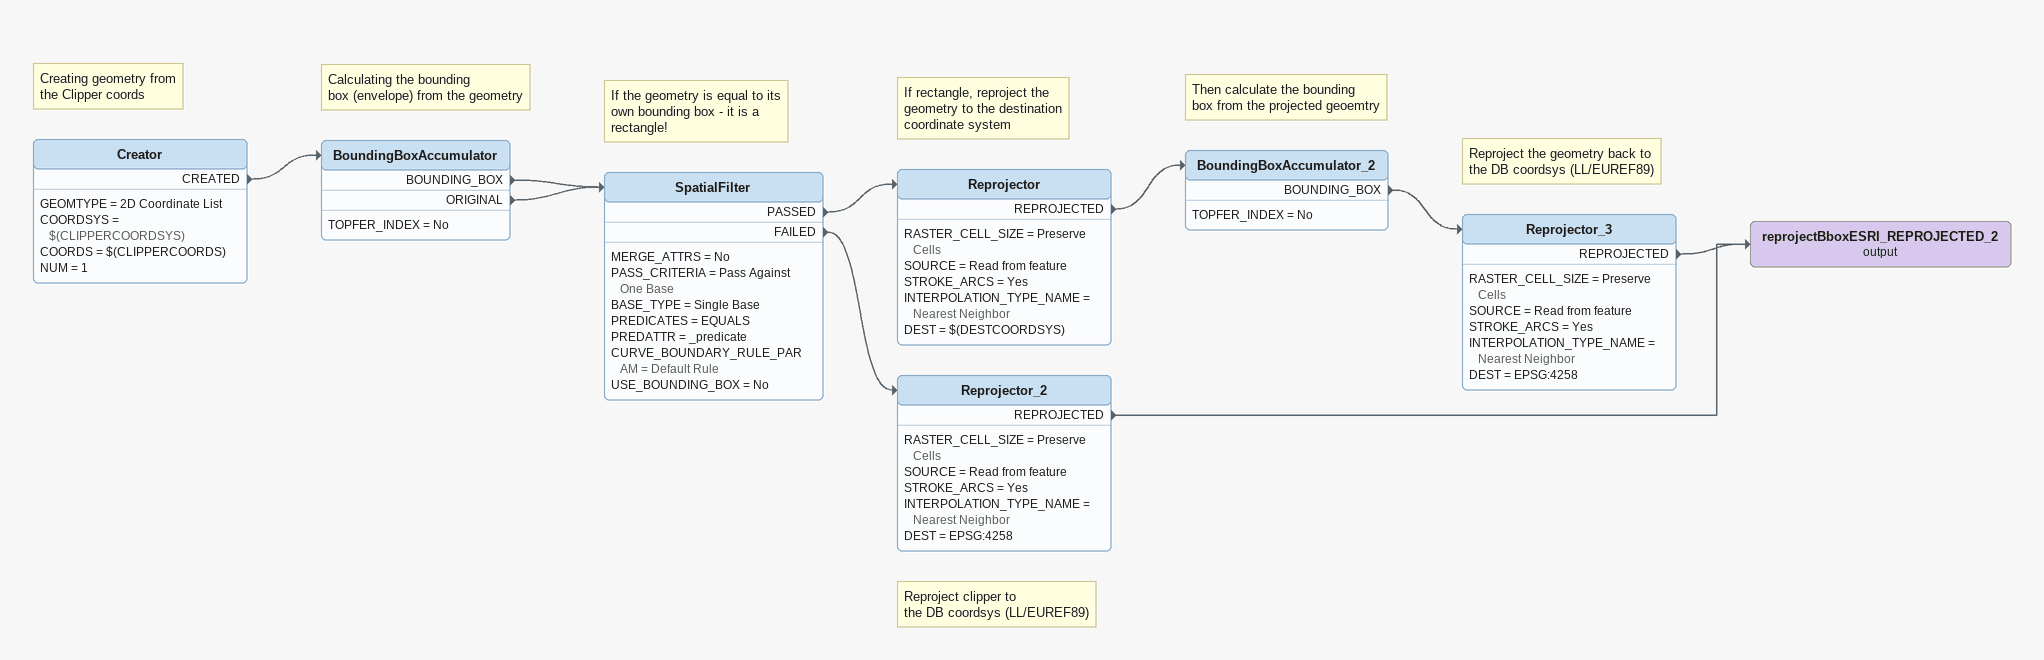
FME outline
Note: Creating geometry from / the Clipper coords
Creator
    GEOMTYPE = 2D Coordinate List
    COORDSYS = $(CLIPPERCOORDSYS)
    COORDS = $(CLIPPERCOORDS)
    NUM = 1
    CREATED -> BoundingBoxAccumulator
Note: Calculating the bounding / box (envelope) from the geometry
BoundingBoxAccumulator
    TOPFER_INDEX = No
    BOUNDING_BOX -> SpatialFilter
    ORIGINAL -> SpatialFilter
Note: If the geometry is equal to its / own bounding box - it is a rectangle!
SpatialFilter
    MERGE_ATTRS = No
    PASS_CRITERIA = Pass Against One Base
    BASE_TYPE = Single Base
    PREDICATES = EQUALS
    PREDATTR = _predicate
    CURVE_BOUNDARY_RULE_PARAM = Default Rule
    USE_BOUNDING_BOX = No
    PASSED -> Reprojector
    FAILED -> Reprojector_2
Note: If rectangle, reproject the / geometry to the destination / coordinate system
Reprojector
    RASTER_CELL_SIZE = Preserve Cells
    SOURCE = Read from feature
    STROKE_ARCS = Yes
    INTERPOLATION_TYPE_NAME = Nearest Neighbor
    DEST = $(DESTCOORDSYS)
    REPROJECTED -> BoundingBoxAccumulator_2
Note: Then calculate the bounding / box from the projected geoemtry
BoundingBoxAccumulator_2
    TOPFER_INDEX = No
    BOUNDING_BOX -> Reprojector_3
Note: Reproject the geometry back to / the DB coordsys (LL/EUREF89)
Reprojector_3
    RASTER_CELL_SIZE = Preserve Cells
    SOURCE = Read from feature
    STROKE_ARCS = Yes
    INTERPOLATION_TYPE_NAME = Nearest Neighbor
    DEST = EPSG:4258
    REPROJECTED -> reprojectBboxESRI_REPROJECTED_2 (output)
Note: Reproject clipper to / the DB coordsys (LL/EUREF89)
Reprojector_2
    RASTER_CELL_SIZE = Preserve Cells
    SOURCE = Read from feature
    STROKE_ARCS = Yes
    INTERPOLATION_TYPE_NAME = Nearest Neighbor
    DEST = EPSG:4258
    REPROJECTED -> reprojectBboxESRI_REPROJECTED_2 (output)
reprojectBboxESRI_REPROJECTED_2 (output)
